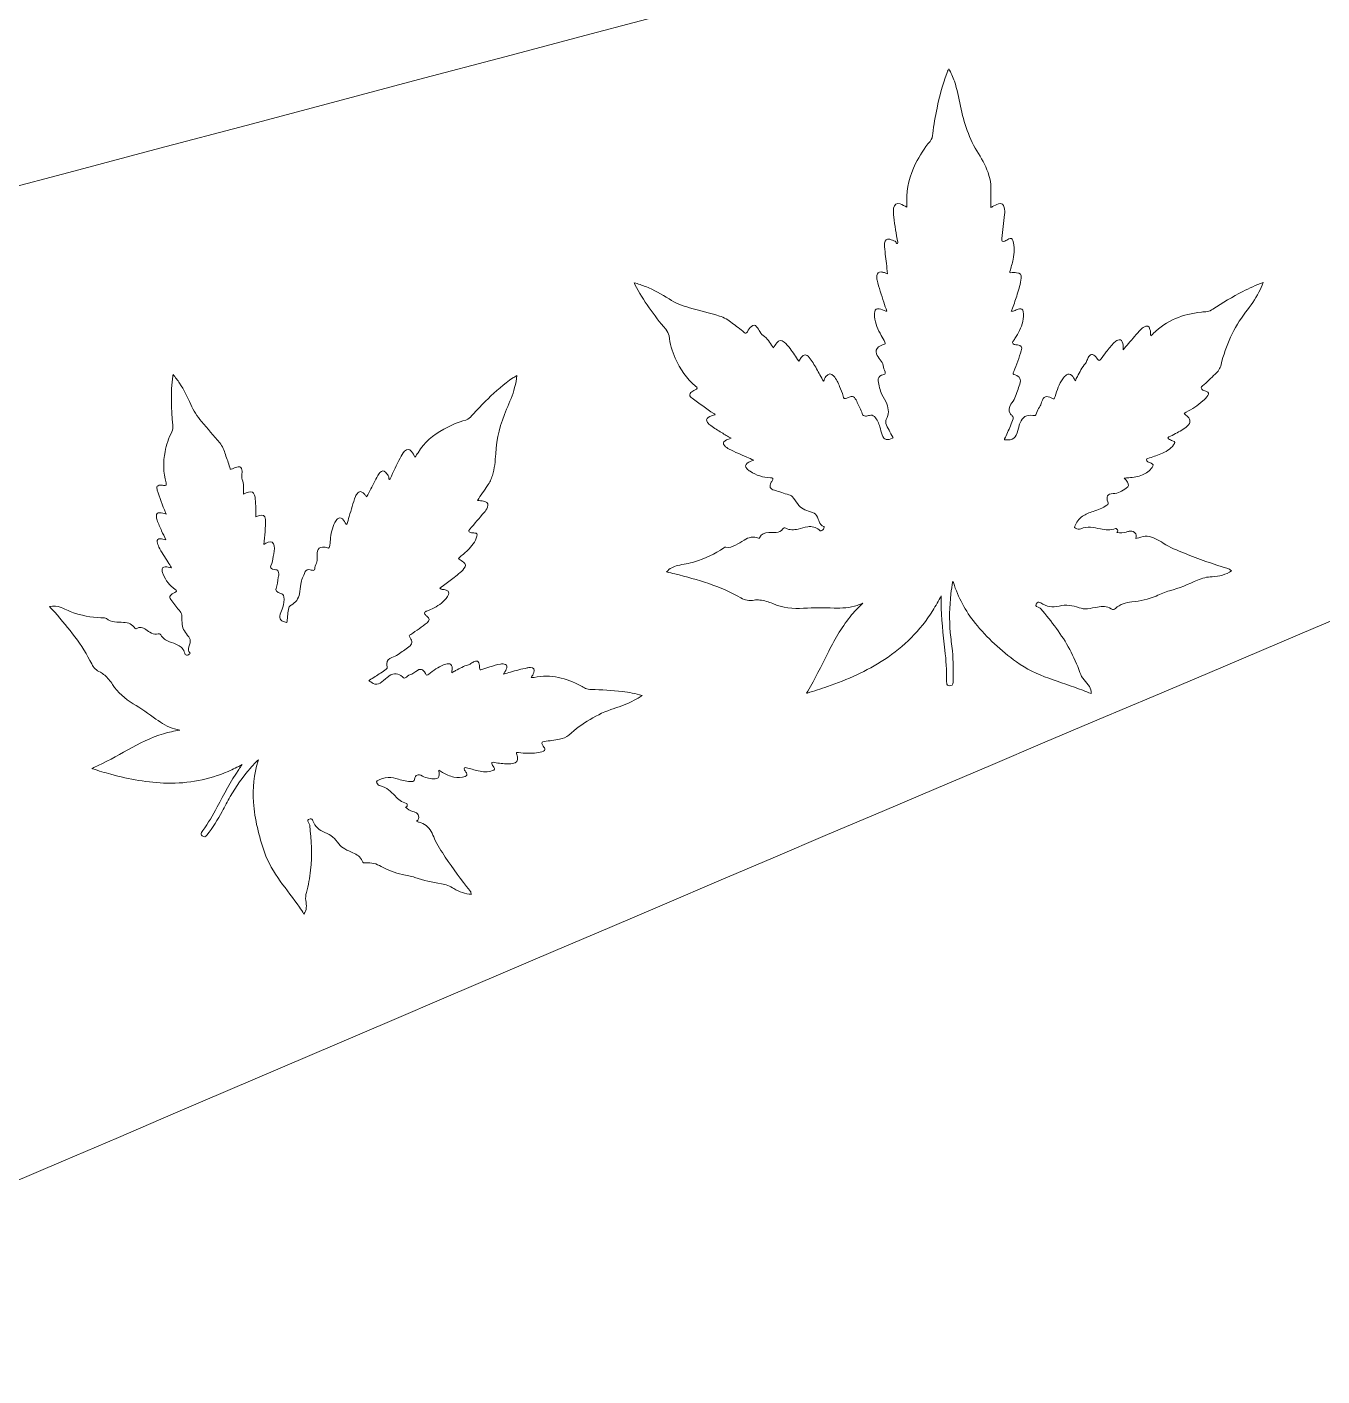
# Model space of a CAD drawing. Extents: x 435 to 1530, y -1168 to -753.
# Drawn here: x 1379.51 to 1411.69, y -823.24 to -789.72 of the extents above; entities that cross this region are included whole.
import ezdxf

# ---------------------------------------------------------------- set-up
doc = ezdxf.new("R2010")
doc.units = 0
doc.header["$MEASUREMENT"] = 0
doc.layers.add('katman 1', color=7, linetype='Continuous')

# ---------------------------------------------------------------- blocks, each defined once
blk = doc.blocks.new('block 2')
at = {"layer": 'katman 1', "lineweight": 0}
for points, knots in [([(1521.388, -755.33), (1431.564, -780.586), (1338.109, -803.653), (1249.27, -829.242), (1249.27, -829.242), (1108.792, -867.432), (1108.792, -867.432), (1108.792, -867.432), (828.002, -943.638), (828.002, -943.638), (767.648, -959.941), (664.507, -997.103), (609.731, -954.091), (568.265, -921.435), (567.624, -868.624), (583.802, -820.334), (587.509, -809.206), (591.359, -798.361), (596.462, -787.973), (596.462, -787.973), (611.609, -758.022), (611.609, -758.022), (606.84, -761.249), (568.366, -806.501), (561.392, -814.627), (548.887, -829.242), (538.776, -843.348), (527.478, -858.154), (486.342, -912.093), (435.301, -1017.025), (480.934, -1082.877), (539.989, -1168.102), (671.319, -1122.98), (755.776, -1087.256), (755.776, -1087.256), (1013.682, -976.161), (1013.682, -976.161), (1071.206, -951.778), (1127.853, -927.664), (1185.462, -902.274), (1214.286, -889.598), (1242.196, -878.038), (1271.06, -865.408), (1327.008, -840.889), (1387.531, -814.518), (1443.373, -791.269), (1450.985, -788.124), (1525.209, -755.426), (1530.031, -754.329), (1527.61, -752.993), (1524.6, -754.419), (1521.388, -755.33)], [0, 0, 0, 0, 1, 1, 1, 2, 2, 2, 3, 3, 3, 4, 4, 4, 5, 5, 5, 6, 6, 6, 7, 7, 7, 8, 8, 8, 9, 9, 9, 10, 10, 10, 11, 11, 11, 12, 12, 12, 13, 13, 13, 14, 14, 14, 15, 15, 15, 16, 16, 16, 17, 17, 17, 17]), ([(1410.124, -796.305), (1410.031, -796.482), (1409.916, -796.645), (1409.794, -796.803), (1409.495, -797.194), (1409.299, -797.632), (1409.183, -798.107), (1409.16, -798.203), (1409.108, -798.281), (1409.036, -798.344), (1408.93, -798.438), (1408.836, -798.546), (1408.723, -798.633), (1408.674, -798.672), (1408.679, -798.706), (1408.733, -798.738), (1408.762, -798.756), (1408.794, -798.766), (1408.825, -798.778), (1408.874, -798.797), (1408.885, -798.825), (1408.857, -798.871), (1408.824, -798.926), (1408.775, -798.968), (1408.728, -799.011), (1408.604, -799.124), (1408.463, -799.211), (1408.315, -799.288), (1408.298, -799.297), (1408.281, -799.306), (1408.262, -799.317), (1408.294, -799.346), (1408.325, -799.373), (1408.354, -799.402), (1408.431, -799.482), (1408.43, -799.554), (1408.35, -799.631), (1408.263, -799.714), (1408.155, -799.767), (1408.049, -799.823), (1407.995, -799.852), (1407.94, -799.88), (1407.885, -799.904), (1407.853, -799.918), (1407.859, -799.931), (1407.878, -799.949), (1407.906, -799.976), (1407.943, -799.986), (1407.977, -800), (1408.041, -800.027), (1408.046, -800.044), (1408.005, -800.099), (1407.924, -800.211), (1407.81, -800.278), (1407.684, -800.326), (1407.579, -800.367), (1407.472, -800.403), (1407.366, -800.442), (1407.352, -800.448), (1407.33, -800.447), (1407.328, -800.471), (1407.326, -800.496), (1407.34, -800.512), (1407.36, -800.522), (1407.389, -800.536), (1407.419, -800.546), (1407.448, -800.56), (1407.5, -800.584), (1407.508, -800.612), (1407.474, -800.66), (1407.411, -800.747), (1407.328, -800.807), (1407.23, -800.847), (1407.122, -800.892), (1407.007, -800.908), (1406.892, -800.918), (1406.855, -800.921), (1406.819, -800.924), (1406.778, -800.928), (1406.808, -800.962), (1406.838, -800.99), (1406.858, -801.026), (1406.896, -801.092), (1406.889, -801.14), (1406.826, -801.18), (1406.726, -801.244), (1406.626, -801.306), (1406.499, -801.312), (1406.358, -801.32), (1406.319, -801.388), (1406.372, -801.519), (1406.388, -801.56), (1406.377, -801.579), (1406.347, -801.601), (1406.243, -801.678), (1406.122, -801.715), (1406.003, -801.756), (1405.911, -801.788), (1405.821, -801.822), (1405.74, -801.877), (1405.649, -801.939), (1405.587, -802.024), (1405.546, -802.125), (1405.535, -802.151), (1405.544, -802.164), (1405.566, -802.175), (1405.608, -802.195), (1405.654, -802.202), (1405.695, -802.186), (1405.86, -802.122), (1406.022, -802.154), (1406.185, -802.189), (1406.311, -802.217), (1406.437, -802.232), (1406.561, -802.18), (1406.572, -802.176), (1406.577, -802.177), (1406.585, -802.185), (1406.623, -802.224), (1406.627, -802.249), (1406.597, -802.283), (1406.676, -802.289), (1406.753, -802.296), (1406.828, -802.267), (1406.851, -802.258), (1406.876, -802.251), (1406.901, -802.247), (1406.948, -802.239), (1406.994, -802.241), (1407.032, -802.277), (1407.083, -802.326), (1407.092, -802.363), (1407.062, -802.427), (1407.089, -802.424), (1407.115, -802.424), (1407.14, -802.413), (1407.281, -802.35), (1407.419, -802.367), (1407.555, -802.433), (1407.622, -802.465), (1407.685, -802.504), (1407.747, -802.546), (1407.91, -802.657), (1408.095, -802.721), (1408.275, -802.795), (1408.626, -802.94), (1408.984, -803.067), (1409.349, -803.172), (1409.384, -803.182), (1409.393, -803.189), (1409.442, -803.232), (1409.373, -803.282), (1409.297, -803.314), (1409.217, -803.337), (1409.134, -803.361), (1409.048, -803.376), (1408.962, -803.379), (1408.835, -803.384), (1408.713, -803.409), (1408.599, -803.462), (1408.372, -803.567), (1408.143, -803.665), (1407.9, -803.729), (1407.786, -803.759), (1407.679, -803.812), (1407.571, -803.858), (1407.378, -803.941), (1407.176, -803.981), (1406.968, -804.003), (1406.817, -804.018), (1406.674, -804.06), (1406.557, -804.167), (1406.526, -804.195), (1406.494, -804.203), (1406.451, -804.174), (1406.347, -804.103), (1406.229, -804.113), (1406.112, -804.133), (1406.031, -804.147), (1405.95, -804.166), (1405.868, -804.174), (1405.795, -804.18), (1405.725, -804.172), (1405.656, -804.149), (1405.494, -804.096), (1405.327, -804.06), (1405.162, -804.108), (1404.991, -804.156), (1404.846, -804.12), (1404.704, -804.029), (1404.674, -804.009), (1404.643, -803.996), (1404.611, -804.029), (1404.563, -804.079), (1404.57, -804.113), (1404.635, -804.138), (1404.66, -804.147), (1404.684, -804.155), (1404.703, -804.177), (1404.974, -804.49), (1405.224, -804.819), (1405.422, -805.185), (1405.522, -805.37), (1405.608, -805.561), (1405.675, -805.76), (1405.698, -805.83), (1405.734, -805.89), (1405.782, -805.945), (1405.827, -805.997), (1405.876, -806.047), (1405.911, -806.107), (1405.942, -806.16), (1405.958, -806.217), (1405.953, -806.283), (1405.884, -806.255), (1405.816, -806.226), (1405.748, -806.2), (1405.469, -806.093), (1405.182, -806.007), (1404.902, -805.903), (1404.618, -805.798), (1404.342, -805.678), (1404.098, -805.495), (1403.72, -805.212), (1403.365, -804.903), (1403.072, -804.53), (1402.833, -804.227), (1402.648, -803.894), (1402.534, -803.524), (1402.531, -803.515), (1402.527, -803.506), (1402.521, -803.491), (1402.498, -803.6), (1402.483, -803.703), (1402.471, -803.806), (1402.433, -804.124), (1402.428, -804.443), (1402.456, -804.762), (1402.469, -804.916), (1402.49, -805.069), (1402.506, -805.222), (1402.532, -805.481), (1402.535, -805.74), (1402.526, -805.999), (1402.524, -806.066), (1402.493, -806.093), (1402.43, -806.087), (1402.392, -806.084), (1402.369, -806.064), (1402.365, -806.025), (1402.363, -806.004), (1402.363, -805.982), (1402.363, -805.961), (1402.367, -805.707), (1402.349, -805.453), (1402.322, -805.201), (1402.281, -804.806), (1402.226, -804.413), (1402.23, -804.016), (1402.23, -803.962), (1402.23, -803.908), (1402.23, -803.853), (1402.162, -803.978), (1402.095, -804.101), (1402.02, -804.22), (1401.711, -804.716), (1401.305, -805.116), (1400.817, -805.436), (1400.376, -805.726), (1399.896, -805.936), (1399.4, -806.11), (1399.237, -806.167), (1399.072, -806.22), (1398.907, -806.27), (1398.901, -806.272), (1398.895, -806.273), (1398.881, -806.276), (1398.894, -806.254), (1398.904, -806.238), (1398.914, -806.221), (1399.097, -805.922), (1399.245, -805.604), (1399.403, -805.291), (1399.567, -804.969), (1399.74, -804.654), (1399.967, -804.372), (1400.061, -804.256), (1400.164, -804.148), (1400.282, -804.039), (1400.228, -804.059), (1400.186, -804.076), (1400.143, -804.09), (1399.956, -804.153), (1399.762, -804.164), (1399.567, -804.157), (1399.315, -804.147), (1399.062, -804.148), (1398.81, -804.163), (1398.546, -804.179), (1398.29, -804.149), (1398.044, -804.047), (1397.941, -804.004), (1397.835, -803.971), (1397.723, -803.959), (1397.675, -803.953), (1397.626, -803.949), (1397.58, -803.96), (1397.463, -803.986), (1397.354, -803.963), (1397.253, -803.905), (1396.741, -803.61), (1396.179, -803.45), (1395.612, -803.307), (1395.544, -803.29), (1395.476, -803.276), (1395.403, -803.259), (1395.482, -803.172), (1395.576, -803.124), (1395.683, -803.1), (1395.822, -803.069), (1395.963, -803.05), (1396.1, -803.009), (1396.361, -802.929), (1396.603, -802.809), (1396.831, -802.66), (1396.847, -802.649), (1396.861, -802.641), (1396.882, -802.645), (1396.968, -802.66), (1397.046, -802.636), (1397.119, -802.595), (1397.191, -802.555), (1397.26, -802.51), (1397.33, -802.467), (1397.444, -802.398), (1397.562, -802.367), (1397.691, -802.423), (1397.705, -802.429), (1397.71, -802.425), (1397.714, -802.413), (1397.758, -802.31), (1397.845, -802.282), (1397.948, -802.281), (1398.007, -802.28), (1398.067, -802.284), (1398.127, -802.278), (1398.195, -802.271), (1398.253, -802.247), (1398.293, -802.189), (1398.312, -802.163), (1398.338, -802.154), (1398.367, -802.17), (1398.465, -802.226), (1398.568, -802.218), (1398.673, -802.193), (1398.753, -802.174), (1398.831, -802.148), (1398.913, -802.137), (1399.017, -802.122), (1399.111, -802.143), (1399.193, -802.212), (1399.213, -802.23), (1399.236, -802.248), (1399.264, -802.232), (1399.297, -802.213), (1399.311, -802.179), (1399.324, -802.145), (1399.328, -802.134), (1399.316, -802.134), (1399.309, -802.132), (1399.246, -802.113), (1399.215, -802.065), (1399.195, -802.007), (1399.181, -801.97), (1399.169, -801.932), (1399.155, -801.895), (1399.133, -801.836), (1399.091, -801.799), (1399.03, -801.782), (1398.966, -801.764), (1398.903, -801.743), (1398.842, -801.716), (1398.784, -801.691), (1398.732, -801.656), (1398.694, -801.605), (1398.648, -801.546), (1398.603, -801.487), (1398.561, -801.425), (1398.532, -801.382), (1398.494, -801.352), (1398.445, -801.341), (1398.323, -801.312), (1398.208, -801.263), (1398.088, -801.229), (1397.97, -801.196), (1397.947, -801.138), (1398.008, -801.031), (1398.015, -801.019), (1398.022, -801.008), (1398.029, -800.997), (1398.061, -800.943), (1398.049, -800.917), (1397.985, -800.917), (1397.801, -800.917), (1397.636, -800.857), (1397.483, -800.759), (1397.452, -800.74), (1397.424, -800.718), (1397.399, -800.691), (1397.356, -800.643), (1397.36, -800.599), (1397.411, -800.558), (1397.456, -800.522), (1397.511, -800.506), (1397.571, -800.482), (1397.509, -800.455), (1397.453, -800.431), (1397.396, -800.407), (1397.249, -800.344), (1397.103, -800.283), (1396.962, -800.207), (1396.919, -800.184), (1396.876, -800.158), (1396.844, -800.12), (1396.805, -800.074), (1396.811, -800.033), (1396.86, -799.999), (1396.903, -799.969), (1396.953, -799.957), (1397.008, -799.938), (1396.925, -799.889), (1396.848, -799.844), (1396.771, -799.797), (1396.68, -799.743), (1396.589, -799.687), (1396.504, -799.623), (1396.473, -799.599), (1396.444, -799.574), (1396.421, -799.542), (1396.387, -799.494), (1396.394, -799.453), (1396.442, -799.419), (1396.493, -799.383), (1396.554, -799.369), (1396.613, -799.351), (1396.606, -799.334), (1396.59, -799.329), (1396.577, -799.321), (1396.39, -799.206), (1396.219, -799.068), (1396.04, -798.941), (1396.026, -798.931), (1396.014, -798.919), (1396.002, -798.906), (1395.973, -798.872), (1395.975, -798.837), (1396.009, -798.803), (1396.038, -798.774), (1396.075, -798.755), (1396.113, -798.737), (1396.174, -798.709), (1396.179, -798.683), (1396.127, -798.64), (1395.902, -798.451), (1395.737, -798.217), (1395.619, -797.949), (1395.541, -797.771), (1395.492, -797.585), (1395.466, -797.394), (1395.457, -797.328), (1395.426, -797.278), (1395.385, -797.229), (1395.093, -796.882), (1394.828, -796.517), (1394.62, -796.113), (1394.614, -796.101), (1394.609, -796.089), (1394.601, -796.072), (1394.702, -796.098), (1394.795, -796.132), (1394.887, -796.169), (1395.09, -796.252), (1395.283, -796.357), (1395.467, -796.476), (1395.626, -796.578), (1395.796, -796.646), (1395.977, -796.693), (1396.226, -796.759), (1396.474, -796.83), (1396.722, -796.9), (1396.84, -796.932), (1396.939, -796.999), (1397.033, -797.073), (1397.132, -797.152), (1397.24, -797.218), (1397.332, -797.306), (1397.371, -797.342), (1397.387, -797.336), (1397.414, -797.289), (1397.442, -797.241), (1397.47, -797.192), (1397.514, -797.156), (1397.562, -797.117), (1397.602, -797.12), (1397.644, -797.164), (1397.678, -797.201), (1397.701, -797.245), (1397.725, -797.288), (1397.753, -797.338), (1397.786, -797.382), (1397.839, -797.411), (1397.894, -797.442), (1397.928, -797.498), (1397.964, -797.549), (1397.996, -797.596), (1398.027, -797.643), (1398.062, -797.693), (1398.089, -797.647), (1398.11, -797.605), (1398.141, -797.568), (1398.198, -797.498), (1398.256, -797.491), (1398.327, -797.548), (1398.384, -797.594), (1398.43, -797.652), (1398.474, -797.71), (1398.549, -797.809), (1398.617, -797.912), (1398.689, -798.019), (1398.711, -797.989), (1398.731, -797.96), (1398.753, -797.933), (1398.824, -797.846), (1398.872, -797.843), (1398.947, -797.928), (1399.022, -798.013), (1399.075, -798.113), (1399.131, -798.211), (1399.189, -798.313), (1399.244, -798.416), (1399.303, -798.521), (1399.323, -798.48), (1399.339, -798.439), (1399.365, -798.404), (1399.424, -798.323), (1399.492, -798.318), (1399.56, -798.393), (1399.627, -798.467), (1399.665, -798.558), (1399.705, -798.648), (1399.74, -798.727), (1399.776, -798.805), (1399.792, -798.891), (1399.802, -798.948), (1399.83, -798.962), (1399.885, -798.944), (1399.912, -798.935), (1399.938, -798.92), (1399.964, -798.908), (1400.008, -798.886), (1400.039, -798.891), (1400.072, -798.926), (1400.105, -798.961), (1400.126, -799.003), (1400.143, -799.045), (1400.182, -799.14), (1400.242, -799.224), (1400.265, -799.326), (1400.274, -799.367), (1400.307, -799.385), (1400.349, -799.386), (1400.383, -799.386), (1400.415, -799.378), (1400.447, -799.368), (1400.495, -799.351), (1400.535, -799.363), (1400.57, -799.399), (1400.641, -799.47), (1400.675, -799.561), (1400.705, -799.653), (1400.726, -799.717), (1400.741, -799.784), (1400.76, -799.849), (1400.804, -799.994), (1400.897, -799.991), (1401.023, -799.938), (1401.042, -799.931), (1401.032, -799.919), (1401.026, -799.909), (1400.995, -799.852), (1400.964, -799.795), (1400.933, -799.738), (1400.903, -799.684), (1400.871, -799.629), (1400.855, -799.568), (1400.846, -799.534), (1400.847, -799.502), (1400.864, -799.469), (1400.931, -799.343), (1400.931, -799.215), (1400.877, -799.084), (1400.843, -799.002), (1400.799, -798.924), (1400.757, -798.846), (1400.701, -798.74), (1400.687, -798.623), (1400.666, -798.509), (1400.653, -798.439), (1400.682, -798.4), (1400.748, -798.372), (1400.766, -798.364), (1400.786, -798.36), (1400.804, -798.353), (1400.839, -798.34), (1400.85, -798.319), (1400.834, -798.284), (1400.811, -798.235), (1400.794, -798.185), (1400.788, -798.13), (1400.783, -798.075), (1400.744, -798.031), (1400.713, -797.986), (1400.681, -797.939), (1400.645, -797.895), (1400.623, -797.841), (1400.594, -797.767), (1400.609, -797.714), (1400.674, -797.667), (1400.713, -797.638), (1400.756, -797.618), (1400.803, -797.606), (1400.839, -797.597), (1400.838, -797.582), (1400.828, -797.552), (1400.807, -797.49), (1400.773, -797.437), (1400.741, -797.382), (1400.655, -797.238), (1400.594, -797.084), (1400.573, -796.917), (1400.568, -796.876), (1400.565, -796.835), (1400.576, -796.794), (1400.591, -796.735), (1400.627, -796.711), (1400.687, -796.72), (1400.748, -796.728), (1400.797, -796.767), (1400.857, -796.777), (1400.862, -796.777), (1400.867, -796.779), (1400.877, -796.78), (1400.852, -796.704), (1400.827, -796.631), (1400.804, -796.557), (1400.747, -796.375), (1400.682, -796.195), (1400.638, -796.009), (1400.629, -795.971), (1400.626, -795.932), (1400.632, -795.894), (1400.64, -795.834), (1400.674, -795.805), (1400.735, -795.805), (1400.763, -795.805), (1400.79, -795.811), (1400.817, -795.82), (1400.842, -795.828), (1400.867, -795.837), (1400.896, -795.847), (1400.887, -795.762), (1400.877, -795.679), (1400.869, -795.597), (1400.855, -795.438), (1400.824, -795.281), (1400.817, -795.121), (1400.817, -795.109), (1400.817, -795.097), (1400.818, -795.085), (1400.83, -795.007), (1400.873, -794.977), (1400.95, -794.993), (1400.998, -795.003), (1401.041, -795.024), (1401.084, -795.043), (1401.102, -795.051), (1401.104, -795.067), (1401.111, -795.08), (1401.118, -795.092), (1401.127, -795.098), (1401.141, -795.093), (1401.153, -795.088), (1401.153, -795.078), (1401.151, -795.066), (1401.107, -794.859), (1401.078, -794.65), (1401.053, -794.44), (1401.044, -794.366), (1401.036, -794.292), (1401.048, -794.217), (1401.062, -794.125), (1401.117, -794.089), (1401.207, -794.114), (1401.266, -794.131), (1401.318, -794.163), (1401.376, -794.195), (1401.376, -794.141), (1401.379, -794.092), (1401.376, -794.044), (1401.352, -793.71), (1401.45, -793.405), (1401.594, -793.112), (1401.692, -792.913), (1401.808, -792.726), (1401.954, -792.558), (1402.002, -792.503), (1402.013, -792.434), (1402.02, -792.365), (1402.041, -792.152), (1402.087, -791.942), (1402.127, -791.733), (1402.184, -791.44), (1402.259, -791.152), (1402.366, -790.874), (1402.381, -790.836), (1402.397, -790.798), (1402.415, -790.754), (1402.476, -790.857), (1402.519, -790.96), (1402.557, -791.066), (1402.628, -791.265), (1402.669, -791.473), (1402.71, -791.68), (1402.792, -792.099), (1402.925, -792.498), (1403.154, -792.863), (1403.261, -793.034), (1403.358, -793.212), (1403.416, -793.407), (1403.446, -793.506), (1403.463, -793.606), (1403.463, -793.709), (1403.462, -793.873), (1403.463, -794.037), (1403.463, -794.201), (1403.482, -794.203), (1403.492, -794.189), (1403.505, -794.181), (1403.551, -794.153), (1403.598, -794.125), (1403.652, -794.111), (1403.733, -794.091), (1403.78, -794.121), (1403.797, -794.202), (1403.81, -794.26), (1403.809, -794.319), (1403.803, -794.377), (1403.782, -794.577), (1403.759, -794.776), (1403.736, -794.976), (1403.729, -795.039), (1403.745, -795.055), (1403.807, -795.036), (1403.845, -795.025), (1403.876, -795.002), (1403.91, -794.984), (1403.965, -794.954), (1403.988, -794.963), (1404.008, -795.022), (1404.062, -795.177), (1404.05, -795.334), (1404.016, -795.491), (1403.995, -795.592), (1403.965, -795.691), (1403.936, -795.791), (1403.929, -795.816), (1403.934, -795.823), (1403.96, -795.822), (1404.008, -795.82), (1404.056, -795.818), (1404.104, -795.822), (1404.191, -795.828), (1404.226, -795.873), (1404.217, -795.96), (1404.202, -796.097), (1404.162, -796.228), (1404.119, -796.358), (1404.082, -796.475), (1404.043, -796.59), (1404.003, -796.706), (1403.994, -796.732), (1403.979, -796.755), (1403.967, -796.782), (1404.004, -796.782), (1404.037, -796.777), (1404.068, -796.76), (1404.101, -796.742), (1404.135, -796.727), (1404.173, -796.722), (1404.227, -796.716), (1404.257, -796.735), (1404.269, -796.788), (1404.287, -796.871), (1404.273, -796.953), (1404.256, -797.033), (1404.223, -797.191), (1404.148, -797.33), (1404.059, -797.462), (1404.043, -797.486), (1404.025, -797.51), (1404.012, -797.536), (1403.994, -797.57), (1404.004, -797.59), (1404.04, -797.603), (1404.067, -797.613), (1404.095, -797.616), (1404.123, -797.618), (1404.216, -797.625), (1404.247, -797.669), (1404.219, -797.761), (1404.166, -797.936), (1404.105, -798.109), (1404.032, -798.277), (1404.005, -798.341), (1404.006, -798.341), (1404.07, -798.363), (1404.184, -798.403), (1404.222, -798.476), (1404.183, -798.59), (1404.144, -798.705), (1404.102, -798.818), (1404.059, -798.931), (1404.036, -798.991), (1403.993, -799.04), (1403.96, -799.094), (1403.915, -799.166), (1403.892, -799.239), (1403.941, -799.318), (1403.956, -799.342), (1403.974, -799.364), (1403.996, -799.381), (1404.023, -799.402), (1404.024, -799.426), (1404.014, -799.455), (1403.976, -799.57), (1403.926, -799.68), (1403.879, -799.791), (1403.856, -799.846), (1403.831, -799.9), (1403.806, -799.955), (1403.798, -799.972), (1403.797, -799.981), (1403.821, -799.98), (1403.862, -799.978), (1403.903, -799.979), (1403.944, -799.974), (1404.014, -799.966), (1404.063, -799.926), (1404.093, -799.862), (1404.129, -799.787), (1404.14, -799.705), (1404.164, -799.626), (1404.172, -799.602), (1404.179, -799.578), (1404.188, -799.555), (1404.246, -799.409), (1404.351, -799.349), (1404.507, -799.372), (1404.567, -799.381), (1404.579, -799.375), (1404.597, -799.317), (1404.614, -799.26), (1404.634, -799.207), (1404.673, -799.161), (1404.702, -799.128), (1404.709, -799.082), (1404.724, -799.04), (1404.773, -798.894), (1404.839, -798.868), (1404.977, -798.939), (1405.036, -798.969), (1405.042, -798.964), (1405.061, -798.897), (1405.104, -798.743), (1405.16, -798.594), (1405.25, -798.46), (1405.276, -798.423), (1405.304, -798.387), (1405.342, -798.362), (1405.388, -798.331), (1405.432, -798.336), (1405.472, -798.374), (1405.51, -798.41), (1405.529, -798.459), (1405.557, -798.511), (1405.577, -798.472), (1405.596, -798.438), (1405.613, -798.404), (1405.672, -798.29), (1405.726, -798.175), (1405.813, -798.078), (1405.838, -798.05), (1405.846, -798.012), (1405.862, -797.978), (1405.876, -797.946), (1405.89, -797.912), (1405.914, -797.885), (1405.944, -797.85), (1405.981, -797.845), (1406.02, -797.87), (1406.06, -797.896), (1406.088, -797.934), (1406.115, -797.971), (1406.145, -798.013), (1406.162, -798.015), (1406.194, -797.974), (1406.24, -797.914), (1406.283, -797.852), (1406.328, -797.791), (1406.39, -797.709), (1406.454, -797.629), (1406.53, -797.559), (1406.555, -797.536), (1406.582, -797.514), (1406.614, -797.499), (1406.668, -797.473), (1406.707, -797.488), (1406.728, -797.544), (1406.749, -797.597), (1406.752, -797.653), (1406.753, -797.709), (1406.753, -797.715), (1406.753, -797.721), (1406.753, -797.738), (1406.8, -797.682), (1406.841, -797.634), (1406.882, -797.586), (1406.983, -797.467), (1407.082, -797.344), (1407.193, -797.233), (1407.214, -797.211), (1407.238, -797.191), (1407.263, -797.174), (1407.341, -797.122), (1407.392, -797.142), (1407.417, -797.232), (1407.432, -797.282), (1407.432, -797.334), (1407.434, -797.39), (1407.462, -797.376), (1407.48, -797.355), (1407.499, -797.336), (1407.829, -797.006), (1408.238, -796.85), (1408.694, -796.803), (1408.742, -796.798), (1408.789, -796.793), (1408.837, -796.788), (1408.89, -796.783), (1408.934, -796.755), (1408.978, -796.728), (1409.222, -796.574), (1409.467, -796.422), (1409.723, -796.289), (1409.885, -796.205), (1410.051, -796.132), (1410.229, -796.07), (1410.201, -796.155), (1410.163, -796.231), (1410.124, -796.305)], [0, 0, 0, 0, 1, 1, 1, 2, 2, 2, 3, 3, 3, 4, 4, 4, 5, 5, 5, 6, 6, 6, 7, 7, 7, 8, 8, 8, 9, 9, 9, 10, 10, 10, 11, 11, 11, 12, 12, 12, 13, 13, 13, 14, 14, 14, 15, 15, 15, 16, 16, 16, 17, 17, 17, 18, 18, 18, 19, 19, 19, 20, 20, 20, 21, 21, 21, 22, 22, 22, 23, 23, 23, 24, 24, 24, 25, 25, 25, 26, 26, 26, 27, 27, 27, 28, 28, 28, 29, 29, 29, 30, 30, 30, 31, 31, 31, 32, 32, 32, 33, 33, 33, 34, 34, 34, 35, 35, 35, 36, 36, 36, 37, 37, 37, 38, 38, 38, 39, 39, 39, 40, 40, 40, 41, 41, 41, 42, 42, 42, 43, 43, 43, 44, 44, 44, 45, 45, 45, 46, 46, 46, 47, 47, 47, 48, 48, 48, 49, 49, 49, 50, 50, 50, 51, 51, 51, 52, 52, 52, 53, 53, 53, 54, 54, 54, 55, 55, 55, 56, 56, 56, 57, 57, 57, 58, 58, 58, 59, 59, 59, 60, 60, 60, 61, 61, 61, 62, 62, 62, 63, 63, 63, 64, 64, 64, 65, 65, 65, 66, 66, 66, 67, 67, 67, 68, 68, 68, 69, 69, 69, 70, 70, 70, 71, 71, 71, 72, 72, 72, 73, 73, 73, 74, 74, 74, 75, 75, 75, 76, 76, 76, 77, 77, 77, 78, 78, 78, 79, 79, 79, 80, 80, 80, 81, 81, 81, 82, 82, 82, 83, 83, 83, 84, 84, 84, 85, 85, 85, 86, 86, 86, 87, 87, 87, 88, 88, 88, 89, 89, 89, 90, 90, 90, 91, 91, 91, 92, 92, 92, 93, 93, 93, 94, 94, 94, 95, 95, 95, 96, 96, 96, 97, 97, 97, 98, 98, 98, 99, 99, 99, 100, 100, 100, 101, 101, 101, 102, 102, 102, 103, 103, 103, 104, 104, 104, 105, 105, 105, 106, 106, 106, 107, 107, 107, 108, 108, 108, 109, 109, 109, 110, 110, 110, 111, 111, 111, 112, 112, 112, 113, 113, 113, 114, 114, 114, 115, 115, 115, 116, 116, 116, 117, 117, 117, 118, 118, 118, 119, 119, 119, 120, 120, 120, 121, 121, 121, 122, 122, 122, 123, 123, 123, 124, 124, 124, 125, 125, 125, 126, 126, 126, 127, 127, 127, 128, 128, 128, 129, 129, 129, 130, 130, 130, 131, 131, 131, 132, 132, 132, 133, 133, 133, 134, 134, 134, 135, 135, 135, 136, 136, 136, 137, 137, 137, 138, 138, 138, 139, 139, 139, 140, 140, 140, 141, 141, 141, 142, 142, 142, 143, 143, 143, 144, 144, 144, 145, 145, 145, 146, 146, 146, 147, 147, 147, 148, 148, 148, 149, 149, 149, 150, 150, 150, 151, 151, 151, 152, 152, 152, 153, 153, 153, 154, 154, 154, 155, 155, 155, 156, 156, 156, 157, 157, 157, 158, 158, 158, 159, 159, 159, 160, 160, 160, 161, 161, 161, 162, 162, 162, 163, 163, 163, 164, 164, 164, 165, 165, 165, 166, 166, 166, 167, 167, 167, 168, 168, 168, 169, 169, 169, 170, 170, 170, 171, 171, 171, 172, 172, 172, 173, 173, 173, 174, 174, 174, 175, 175, 175, 176, 176, 176, 177, 177, 177, 178, 178, 178, 179, 179, 179, 180, 180, 180, 181, 181, 181, 182, 182, 182, 183, 183, 183, 184, 184, 184, 185, 185, 185, 186, 186, 186, 187, 187, 187, 188, 188, 188, 189, 189, 189, 190, 190, 190, 191, 191, 191, 192, 192, 192, 193, 193, 193, 194, 194, 194, 195, 195, 195, 196, 196, 196, 197, 197, 197, 198, 198, 198, 199, 199, 199, 200, 200, 200, 201, 201, 201, 202, 202, 202, 203, 203, 203, 204, 204, 204, 205, 205, 205, 206, 206, 206, 207, 207, 207, 208, 208, 208, 209, 209, 209, 210, 210, 210, 211, 211, 211, 212, 212, 212, 213, 213, 213, 214, 214, 214, 215, 215, 215, 216, 216, 216, 217, 217, 217, 218, 218, 218, 219, 219, 219, 220, 220, 220, 221, 221, 221, 222, 222, 222, 223, 223, 223, 224, 224, 224, 225, 225, 225, 226, 226, 226, 227, 227, 227, 228, 228, 228, 229, 229, 229, 230, 230, 230, 231, 231, 231, 232, 232, 232, 233, 233, 233, 234, 234, 234, 235, 235, 235, 236, 236, 236, 237, 237, 237, 238, 238, 238, 239, 239, 239, 240, 240, 240, 241, 241, 241, 242, 242, 242, 243, 243, 243, 244, 244, 244, 245, 245, 245, 246, 246, 246, 247, 247, 247, 248, 248, 248, 249, 249, 249, 250, 250, 250, 251, 251, 251, 252, 252, 252, 253, 253, 253, 254, 254, 254, 255, 255, 255, 256, 256, 256, 257, 257, 257, 258, 258, 258, 259, 259, 259, 260, 260, 260, 261, 261, 261, 262, 262, 262, 263, 263, 263, 264, 264, 264, 265, 265, 265, 266, 266, 266, 267, 267, 267, 268, 268, 268, 269, 269, 269, 270, 270, 270, 271, 271, 271, 272, 272, 272, 273, 273, 273, 274, 274, 274, 275, 275, 275, 276, 276, 276, 277, 277, 277, 278, 278, 278, 279, 279, 279, 280, 280, 280, 281, 281, 281, 282, 282, 282, 283, 283, 283, 284, 284, 284, 285, 285, 285, 286, 286, 286, 287, 287, 287, 288, 288, 288, 289, 289, 289, 290, 290, 290, 291, 291, 291, 292, 292, 292, 293, 293, 293, 294, 294, 294, 295, 295, 295, 296, 296, 296, 297, 297, 297, 298, 298, 298, 299, 299, 299, 300, 300, 300, 301, 301, 301, 302, 302, 302, 303, 303, 303, 304, 304, 304, 305, 305, 305, 306, 306, 306, 307, 307, 307, 308, 308, 308, 309, 309, 309, 310, 310, 310, 311, 311, 311, 312, 312, 312, 313, 313, 313, 314, 314, 314, 315, 315, 315, 316, 316, 316, 317, 317, 317, 318, 318, 318, 319, 319, 319, 320, 320, 320, 321, 321, 321, 322, 322, 322, 323, 323, 323, 323]), ([(1394.6, -806.449), (1394.44, -806.534), (1394.271, -806.596), (1394.1, -806.653), (1393.677, -806.791), (1393.307, -807.017), (1392.978, -807.313), (1392.912, -807.373), (1392.834, -807.404), (1392.748, -807.415), (1392.62, -807.43), (1392.496, -807.463), (1392.367, -807.471), (1392.31, -807.474), (1392.297, -807.502), (1392.321, -807.554), (1392.333, -807.582), (1392.352, -807.605), (1392.369, -807.63), (1392.396, -807.67), (1392.389, -807.696), (1392.345, -807.716), (1392.292, -807.74), (1392.234, -807.747), (1392.177, -807.755), (1392.027, -807.776), (1391.878, -807.769), (1391.728, -807.751), (1391.711, -807.748), (1391.693, -807.747), (1391.674, -807.744), (1391.683, -807.783), (1391.692, -807.819), (1391.698, -807.855), (1391.715, -807.954), (1391.678, -808.008), (1391.579, -808.024), (1391.471, -808.042), (1391.364, -808.026), (1391.256, -808.014), (1391.202, -808.008), (1391.147, -808), (1391.093, -807.99), (1391.061, -807.984), (1391.06, -807.997), (1391.065, -808.021), (1391.072, -808.055), (1391.094, -808.081), (1391.112, -808.109), (1391.147, -808.161), (1391.141, -808.177), (1391.083, -808.197), (1390.965, -808.239), (1390.846, -808.231), (1390.727, -808.203), (1390.628, -808.179), (1390.53, -808.151), (1390.431, -808.127), (1390.418, -808.124), (1390.402, -808.112), (1390.388, -808.129), (1390.374, -808.147), (1390.376, -808.166), (1390.386, -808.183), (1390.4, -808.208), (1390.418, -808.231), (1390.432, -808.256), (1390.459, -808.301), (1390.45, -808.326), (1390.4, -808.344), (1390.31, -808.377), (1390.217, -808.38), (1390.123, -808.359), (1390.02, -808.337), (1389.926, -808.291), (1389.835, -808.24), (1389.806, -808.223), (1389.777, -808.207), (1389.745, -808.188), (1389.749, -808.229), (1389.758, -808.265), (1389.755, -808.303), (1389.749, -808.371), (1389.719, -808.404), (1389.652, -808.402), (1389.544, -808.398), (1389.438, -808.393), (1389.34, -808.333), (1389.232, -808.267), (1389.167, -808.298), (1389.14, -808.422), (1389.131, -808.461), (1389.114, -808.469), (1389.079, -808.471), (1388.963, -808.475), (1388.854, -808.441), (1388.744, -808.411), (1388.659, -808.388), (1388.575, -808.367), (1388.486, -808.367), (1388.386, -808.367), (1388.298, -808.398), (1388.215, -808.453), (1388.194, -808.467), (1388.194, -808.481), (1388.205, -808.5), (1388.225, -808.536), (1388.257, -808.565), (1388.295, -808.574), (1388.45, -808.61), (1388.555, -808.717), (1388.659, -808.827), (1388.739, -808.912), (1388.825, -808.988), (1388.944, -809.012), (1388.954, -809.014), (1388.957, -809.018), (1388.959, -809.028), (1388.968, -809.076), (1388.958, -809.097), (1388.918, -809.107), (1388.973, -809.152), (1389.028, -809.196), (1389.099, -809.213), (1389.121, -809.218), (1389.142, -809.226), (1389.163, -809.235), (1389.203, -809.253), (1389.236, -809.278), (1389.245, -809.324), (1389.259, -809.387), (1389.246, -809.419), (1389.191, -809.451), (1389.213, -809.464), (1389.233, -809.477), (1389.256, -809.481), (1389.394, -809.506), (1389.488, -809.589), (1389.556, -809.708), (1389.589, -809.766), (1389.617, -809.828), (1389.641, -809.89), (1389.707, -810.056), (1389.812, -810.198), (1389.908, -810.346), (1390.096, -810.633), (1390.298, -810.91), (1390.517, -811.175), (1390.537, -811.2), (1390.541, -811.21), (1390.555, -811.266), (1390.478, -811.269), (1390.405, -811.254), (1390.334, -811.23), (1390.259, -811.206), (1390.188, -811.173), (1390.122, -811.131), (1390.025, -811.07), (1389.921, -811.027), (1389.809, -811.008), (1389.586, -810.971), (1389.366, -810.927), (1389.152, -810.85), (1389.052, -810.814), (1388.945, -810.8), (1388.84, -810.779), (1388.654, -810.742), (1388.483, -810.669), (1388.317, -810.579), (1388.196, -810.513), (1388.068, -810.472), (1387.927, -810.492), (1387.889, -810.497), (1387.861, -810.486), (1387.844, -810.442), (1387.802, -810.337), (1387.709, -810.284), (1387.612, -810.239), (1387.544, -810.208), (1387.474, -810.181), (1387.409, -810.145), (1387.352, -810.112), (1387.304, -810.07), (1387.264, -810.018), (1387.17, -809.896), (1387.064, -809.784), (1386.916, -809.735), (1386.764, -809.685), (1386.674, -809.583), (1386.616, -809.443), (1386.603, -809.412), (1386.586, -809.387), (1386.546, -809.396), (1386.484, -809.408), (1386.472, -809.437), (1386.508, -809.489), (1386.522, -809.508), (1386.535, -809.527), (1386.538, -809.552), (1386.581, -809.925), (1386.6, -810.297), (1386.561, -810.671), (1386.541, -810.86), (1386.508, -811.047), (1386.455, -811.229), (1386.437, -811.293), (1386.433, -811.356), (1386.441, -811.422), (1386.448, -811.484), (1386.459, -811.545), (1386.454, -811.608), (1386.45, -811.664), (1386.433, -811.714), (1386.396, -811.761), (1386.359, -811.705), (1386.323, -811.649), (1386.285, -811.595), (1386.132, -811.372), (1385.962, -811.162), (1385.806, -810.942), (1385.648, -810.718), (1385.504, -810.488), (1385.415, -810.227), (1385.277, -809.823), (1385.17, -809.412), (1385.142, -808.983), (1385.119, -808.635), (1385.151, -808.292), (1385.255, -807.958), (1385.257, -807.95), (1385.258, -807.942), (1385.262, -807.927), (1385.189, -807.997), (1385.125, -808.066), (1385.064, -808.137), (1384.873, -808.355), (1384.707, -808.59), (1384.565, -808.842), (1384.496, -808.963), (1384.433, -809.088), (1384.367, -809.21), (1384.254, -809.416), (1384.124, -809.612), (1383.985, -809.801), (1383.95, -809.849), (1383.913, -809.853), (1383.869, -809.817), (1383.842, -809.795), (1383.835, -809.768), (1383.852, -809.737), (1383.862, -809.721), (1383.872, -809.705), (1383.883, -809.689), (1384.016, -809.501), (1384.132, -809.303), (1384.241, -809.101), (1384.411, -808.786), (1384.571, -808.465), (1384.777, -808.17), (1384.805, -808.13), (1384.832, -808.089), (1384.859, -808.049), (1384.746, -808.107), (1384.632, -808.165), (1384.516, -808.216), (1384.032, -808.428), (1383.525, -808.519), (1382.998, -808.508), (1382.521, -808.499), (1382.056, -808.411), (1381.597, -808.287), (1381.446, -808.247), (1381.297, -808.202), (1381.148, -808.155), (1381.143, -808.153), (1381.137, -808.151), (1381.126, -808.146), (1381.147, -808.137), (1381.162, -808.13), (1381.178, -808.123), (1381.467, -807.992), (1381.74, -807.831), (1382.018, -807.678), (1382.304, -807.522), (1382.594, -807.375), (1382.908, -807.281), (1383.037, -807.242), (1383.168, -807.215), (1383.313, -807.193), (1383.262, -807.18), (1383.222, -807.172), (1383.182, -807.16), (1383.011, -807.112), (1382.861, -807.021), (1382.719, -806.916), (1382.536, -806.78), (1382.347, -806.651), (1382.151, -806.534), (1381.946, -806.412), (1381.77, -806.258), (1381.639, -806.057), (1381.584, -805.972), (1381.522, -805.893), (1381.444, -805.827), (1381.411, -805.798), (1381.377, -805.77), (1381.337, -805.754), (1381.237, -805.714), (1381.167, -805.642), (1381.121, -805.547), (1380.89, -805.065), (1380.553, -804.66), (1380.203, -804.263), (1380.161, -804.216), (1380.117, -804.17), (1380.071, -804.121), (1380.175, -804.096), (1380.27, -804.108), (1380.362, -804.145), (1380.481, -804.193), (1380.596, -804.251), (1380.719, -804.289), (1380.955, -804.364), (1381.196, -804.398), (1381.442, -804.403), (1381.46, -804.403), (1381.475, -804.404), (1381.488, -804.418), (1381.544, -804.473), (1381.615, -804.495), (1381.69, -804.502), (1381.765, -804.508), (1381.839, -804.51), (1381.913, -804.514), (1382.033, -804.521), (1382.137, -804.558), (1382.205, -804.665), (1382.212, -804.677), (1382.218, -804.676), (1382.227, -804.67), (1382.313, -804.615), (1382.392, -804.639), (1382.469, -804.69), (1382.514, -804.72), (1382.556, -804.754), (1382.604, -804.78), (1382.658, -804.81), (1382.714, -804.821), (1382.773, -804.798), (1382.8, -804.788), (1382.824, -804.795), (1382.838, -804.822), (1382.883, -804.914), (1382.963, -804.96), (1383.054, -804.995), (1383.124, -805.021), (1383.195, -805.043), (1383.262, -805.076), (1383.347, -805.118), (1383.407, -805.181), (1383.432, -805.275), (1383.438, -805.298), (1383.446, -805.323), (1383.476, -805.326), (1383.51, -805.329), (1383.538, -805.31), (1383.564, -805.291), (1383.573, -805.285), (1383.564, -805.279), (1383.56, -805.274), (1383.523, -805.228), (1383.525, -805.176), (1383.538, -805.123), (1383.548, -805.088), (1383.558, -805.054), (1383.566, -805.019), (1383.579, -804.964), (1383.567, -804.914), (1383.531, -804.87), (1383.492, -804.824), (1383.456, -804.777), (1383.424, -804.726), (1383.393, -804.677), (1383.373, -804.625), (1383.37, -804.567), (1383.366, -804.5), (1383.363, -804.432), (1383.363, -804.365), (1383.363, -804.318), (1383.351, -804.277), (1383.32, -804.243), (1383.244, -804.159), (1383.183, -804.064), (1383.11, -803.977), (1383.039, -803.893), (1383.051, -803.838), (1383.152, -803.789), (1383.163, -803.784), (1383.174, -803.779), (1383.185, -803.774), (1383.237, -803.751), (1383.24, -803.725), (1383.193, -803.692), (1383.056, -803.598), (1382.963, -803.469), (1382.899, -803.318), (1382.886, -803.288), (1382.875, -803.257), (1382.871, -803.225), (1382.864, -803.167), (1382.889, -803.136), (1382.948, -803.131), (1383, -803.128), (1383.05, -803.144), (1383.106, -803.157), (1383.074, -803.105), (1383.044, -803.058), (1383.014, -803.011), (1382.936, -802.89), (1382.858, -802.769), (1382.792, -802.64), (1382.772, -802.601), (1382.753, -802.56), (1382.749, -802.515), (1382.743, -802.461), (1382.768, -802.434), (1382.823, -802.433), (1382.87, -802.433), (1382.913, -802.45), (1382.964, -802.464), (1382.927, -802.385), (1382.892, -802.311), (1382.859, -802.237), (1382.819, -802.15), (1382.779, -802.062), (1382.749, -801.971), (1382.738, -801.938), (1382.729, -801.904), (1382.728, -801.869), (1382.728, -801.815), (1382.753, -801.788), (1382.807, -801.787), (1382.864, -801.786), (1382.915, -801.807), (1382.969, -801.824), (1382.972, -801.808), (1382.963, -801.796), (1382.958, -801.783), (1382.877, -801.602), (1382.819, -801.412), (1382.751, -801.226), (1382.746, -801.211), (1382.742, -801.196), (1382.741, -801.18), (1382.736, -801.14), (1382.756, -801.115), (1382.798, -801.107), (1382.835, -801.1), (1382.872, -801.104), (1382.909, -801.111), (1382.97, -801.121), (1382.986, -801.104), (1382.97, -801.046), (1382.898, -800.789), (1382.895, -800.531), (1382.944, -800.271), (1382.976, -800.099), (1383.034, -799.935), (1383.113, -799.779), (1383.14, -799.725), (1383.142, -799.672), (1383.136, -799.615), (1383.096, -799.207), (1383.084, -798.799), (1383.136, -798.392), (1383.137, -798.38), (1383.14, -798.368), (1383.142, -798.352), (1383.204, -798.422), (1383.256, -798.495), (1383.306, -798.57), (1383.415, -798.736), (1383.505, -798.912), (1383.582, -799.095), (1383.648, -799.252), (1383.741, -799.389), (1383.851, -799.517), (1384.004, -799.694), (1384.152, -799.873), (1384.302, -800.051), (1384.373, -800.136), (1384.413, -800.236), (1384.445, -800.34), (1384.479, -800.449), (1384.526, -800.553), (1384.55, -800.666), (1384.56, -800.713), (1384.575, -800.716), (1384.619, -800.695), (1384.665, -800.673), (1384.71, -800.651), (1384.762, -800.647), (1384.817, -800.642), (1384.846, -800.665), (1384.854, -800.72), (1384.861, -800.764), (1384.855, -800.808), (1384.851, -800.853), (1384.847, -800.905), (1384.849, -800.954), (1384.873, -801.003), (1384.899, -801.055), (1384.896, -801.113), (1384.896, -801.17), (1384.896, -801.221), (1384.896, -801.272), (1384.895, -801.327), (1384.939, -801.306), (1384.977, -801.286), (1385.018, -801.274), (1385.096, -801.251), (1385.144, -801.276), (1385.167, -801.354), (1385.187, -801.418), (1385.191, -801.484), (1385.195, -801.55), (1385.2, -801.662), (1385.198, -801.774), (1385.197, -801.89), (1385.229, -801.879), (1385.258, -801.868), (1385.289, -801.859), (1385.386, -801.83), (1385.423, -801.853), (1385.436, -801.954), (1385.449, -802.056), (1385.437, -802.158), (1385.429, -802.259), (1385.42, -802.365), (1385.409, -802.47), (1385.399, -802.578), (1385.435, -802.558), (1385.467, -802.535), (1385.504, -802.522), (1385.59, -802.492), (1385.643, -802.524), (1385.656, -802.614), (1385.668, -802.703), (1385.65, -802.791), (1385.634, -802.878), (1385.62, -802.955), (1385.607, -803.032), (1385.574, -803.104), (1385.553, -803.151), (1385.567, -803.176), (1385.617, -803.19), (1385.642, -803.198), (1385.668, -803.2), (1385.695, -803.204), (1385.738, -803.21), (1385.759, -803.23), (1385.766, -803.273), (1385.772, -803.315), (1385.766, -803.357), (1385.758, -803.398), (1385.738, -803.488), (1385.74, -803.582), (1385.705, -803.669), (1385.691, -803.704), (1385.706, -803.735), (1385.738, -803.757), (1385.762, -803.774), (1385.791, -803.785), (1385.819, -803.793), (1385.864, -803.806), (1385.888, -803.835), (1385.896, -803.879), (1385.912, -803.969), (1385.891, -804.054), (1385.867, -804.138), (1385.849, -804.197), (1385.826, -804.254), (1385.808, -804.312), (1385.767, -804.442), (1385.837, -804.488), (1385.958, -804.513), (1385.976, -804.517), (1385.974, -804.503), (1385.975, -804.493), (1385.981, -804.435), (1385.987, -804.376), (1385.993, -804.318), (1385.998, -804.262), (1386.003, -804.205), (1386.021, -804.151), (1386.032, -804.121), (1386.049, -804.097), (1386.079, -804.082), (1386.193, -804.022), (1386.259, -803.927), (1386.285, -803.802), (1386.301, -803.723), (1386.308, -803.642), (1386.317, -803.563), (1386.329, -803.455), (1386.379, -803.361), (1386.421, -803.265), (1386.447, -803.206), (1386.489, -803.191), (1386.552, -803.204), (1386.57, -803.208), (1386.587, -803.215), (1386.604, -803.219), (1386.637, -803.227), (1386.656, -803.217), (1386.662, -803.183), (1386.669, -803.134), (1386.682, -803.089), (1386.706, -803.044), (1386.73, -803.001), (1386.723, -802.948), (1386.723, -802.899), (1386.723, -802.848), (1386.719, -802.796), (1386.73, -802.745), (1386.746, -802.675), (1386.785, -802.643), (1386.857, -802.641), (1386.901, -802.639), (1386.944, -802.646), (1386.984, -802.661), (1387.016, -802.673), (1387.023, -802.662), (1387.031, -802.633), (1387.047, -802.577), (1387.049, -802.52), (1387.052, -802.463), (1387.062, -802.311), (1387.095, -802.166), (1387.165, -802.03), (1387.182, -801.997), (1387.201, -801.965), (1387.23, -801.94), (1387.271, -801.903), (1387.31, -801.905), (1387.351, -801.941), (1387.391, -801.979), (1387.408, -802.033), (1387.448, -802.07), (1387.451, -802.074), (1387.455, -802.077), (1387.461, -802.083), (1387.482, -802.014), (1387.5, -801.947), (1387.521, -801.88), (1387.571, -801.715), (1387.615, -801.547), (1387.677, -801.386), (1387.689, -801.353), (1387.707, -801.323), (1387.731, -801.297), (1387.768, -801.257), (1387.807, -801.253), (1387.853, -801.283), (1387.874, -801.298), (1387.891, -801.316), (1387.907, -801.336), (1387.921, -801.355), (1387.935, -801.374), (1387.952, -801.397), (1387.989, -801.329), (1388.023, -801.262), (1388.06, -801.197), (1388.13, -801.071), (1388.187, -800.938), (1388.263, -800.815), (1388.269, -800.806), (1388.276, -800.797), (1388.283, -800.789), (1388.331, -800.737), (1388.378, -800.736), (1388.428, -800.788), (1388.458, -800.82), (1388.48, -800.857), (1388.502, -800.894), (1388.512, -800.909), (1388.505, -800.921), (1388.503, -800.935), (1388.502, -800.948), (1388.506, -800.957), (1388.519, -800.959), (1388.531, -800.962), (1388.536, -800.955), (1388.54, -800.945), (1388.613, -800.768), (1388.699, -800.597), (1388.787, -800.428), (1388.818, -800.368), (1388.85, -800.309), (1388.897, -800.259), (1388.955, -800.198), (1389.014, -800.199), (1389.068, -800.264), (1389.103, -800.306), (1389.126, -800.356), (1389.153, -800.41), (1389.181, -800.37), (1389.208, -800.335), (1389.23, -800.297), (1389.382, -800.036), (1389.611, -799.859), (1389.869, -799.714), (1390.043, -799.616), (1390.225, -799.535), (1390.419, -799.484), (1390.484, -799.467), (1390.527, -799.422), (1390.567, -799.374), (1390.692, -799.226), (1390.833, -799.093), (1390.97, -798.957), (1391.162, -798.768), (1391.364, -798.592), (1391.587, -798.439), (1391.617, -798.418), (1391.648, -798.398), (1391.684, -798.374), (1391.677, -798.482), (1391.657, -798.581), (1391.631, -798.679), (1391.582, -798.864), (1391.507, -799.04), (1391.432, -799.215), (1391.279, -799.57), (1391.175, -799.936), (1391.159, -800.324), (1391.151, -800.507), (1391.133, -800.688), (1391.077, -800.864), (1391.049, -800.952), (1391.011, -801.036), (1390.957, -801.113), (1390.873, -801.235), (1390.79, -801.357), (1390.706, -801.48), (1390.719, -801.491), (1390.734, -801.486), (1390.748, -801.486), (1390.797, -801.489), (1390.846, -801.492), (1390.893, -801.509), (1390.964, -801.535), (1390.984, -801.582), (1390.955, -801.651), (1390.935, -801.701), (1390.904, -801.744), (1390.87, -801.784), (1390.753, -801.923), (1390.634, -802.06), (1390.515, -802.197), (1390.477, -802.241), (1390.481, -802.261), (1390.537, -802.279), (1390.57, -802.29), (1390.605, -802.288), (1390.64, -802.292), (1390.697, -802.298), (1390.709, -802.316), (1390.694, -802.371), (1390.655, -802.514), (1390.566, -802.624), (1390.461, -802.724), (1390.393, -802.789), (1390.32, -802.847), (1390.248, -802.907), (1390.229, -802.922), (1390.23, -802.93), (1390.25, -802.942), (1390.287, -802.965), (1390.323, -802.989), (1390.357, -803.016), (1390.419, -803.065), (1390.422, -803.116), (1390.37, -803.177), (1390.29, -803.271), (1390.192, -803.348), (1390.095, -803.424), (1390.007, -803.491), (1389.919, -803.558), (1389.83, -803.623), (1389.81, -803.638), (1389.788, -803.649), (1389.765, -803.662), (1389.792, -803.681), (1389.819, -803.694), (1389.852, -803.697), (1389.885, -803.7), (1389.918, -803.707), (1389.949, -803.722), (1389.992, -803.745), (1390.005, -803.775), (1389.986, -803.821), (1389.958, -803.892), (1389.906, -803.945), (1389.852, -803.997), (1389.747, -804.098), (1389.62, -804.163), (1389.486, -804.216), (1389.462, -804.226), (1389.437, -804.234), (1389.414, -804.247), (1389.383, -804.264), (1389.38, -804.283), (1389.4, -804.312), (1389.415, -804.333), (1389.434, -804.349), (1389.454, -804.365), (1389.52, -804.418), (1389.52, -804.467), (1389.453, -804.521), (1389.324, -804.625), (1389.19, -804.722), (1389.05, -804.811), (1388.998, -804.844), (1388.998, -804.845), (1389.034, -804.894), (1389.099, -804.982), (1389.09, -805.055), (1389.002, -805.121), (1388.915, -805.186), (1388.826, -805.249), (1388.736, -805.311), (1388.689, -805.345), (1388.632, -805.359), (1388.579, -805.383), (1388.509, -805.413), (1388.454, -805.456), (1388.451, -805.54), (1388.45, -805.566), (1388.451, -805.591), (1388.459, -805.615), (1388.469, -805.644), (1388.458, -805.663), (1388.436, -805.68), (1388.348, -805.745), (1388.255, -805.802), (1388.163, -805.861), (1388.118, -805.89), (1388.071, -805.918), (1388.025, -805.946), (1388.01, -805.954), (1388.004, -805.961), (1388.023, -805.972), (1388.055, -805.991), (1388.085, -806.014), (1388.118, -806.031), (1388.175, -806.06), (1388.231, -806.056), (1388.287, -806.024), (1388.352, -805.986), (1388.402, -805.93), (1388.46, -805.884), (1388.478, -805.87), (1388.496, -805.855), (1388.514, -805.843), (1388.632, -805.764), (1388.741, -805.773), (1388.845, -805.869), (1388.886, -805.906), (1388.897, -805.908), (1388.94, -805.874), (1388.982, -805.84), (1389.024, -805.811), (1389.077, -805.797), (1389.115, -805.786), (1389.144, -805.756), (1389.176, -805.732), (1389.288, -805.649), (1389.35, -805.663), (1389.417, -805.786), (1389.446, -805.839), (1389.453, -805.838), (1389.501, -805.797), (1389.611, -805.705), (1389.729, -805.623), (1389.865, -805.569), (1389.903, -805.554), (1389.942, -805.541), (1389.984, -805.542), (1390.034, -805.543), (1390.064, -805.569), (1390.075, -805.617), (1390.085, -805.664), (1390.074, -805.71), (1390.067, -805.763), (1390.103, -805.744), (1390.134, -805.728), (1390.165, -805.712), (1390.266, -805.657), (1390.366, -805.599), (1390.48, -805.571), (1390.512, -805.563), (1390.538, -805.539), (1390.567, -805.521), (1390.595, -805.504), (1390.622, -805.486), (1390.654, -805.478), (1390.694, -805.467), (1390.725, -805.483), (1390.741, -805.521), (1390.757, -805.561), (1390.758, -805.603), (1390.76, -805.646), (1390.761, -805.692), (1390.772, -805.702), (1390.817, -805.688), (1390.882, -805.667), (1390.946, -805.642), (1391.011, -805.62), (1391.098, -805.59), (1391.187, -805.563), (1391.279, -805.55), (1391.31, -805.545), (1391.341, -805.543), (1391.372, -805.548), (1391.426, -805.556), (1391.447, -805.587), (1391.435, -805.64), (1391.423, -805.69), (1391.397, -805.733), (1391.369, -805.775), (1391.366, -805.78), (1391.363, -805.784), (1391.354, -805.797), (1391.418, -805.78), (1391.473, -805.764), (1391.528, -805.749), (1391.665, -805.712), (1391.801, -805.671), (1391.94, -805.645), (1391.967, -805.639), (1391.995, -805.636), (1392.023, -805.637), (1392.107, -805.638), (1392.135, -805.679), (1392.108, -805.759), (1392.093, -805.804), (1392.067, -805.843), (1392.04, -805.885), (1392.068, -805.889), (1392.092, -805.883), (1392.116, -805.879), (1392.531, -805.801), (1392.915, -805.893), (1393.279, -806.09), (1393.317, -806.111), (1393.355, -806.132), (1393.393, -806.153), (1393.436, -806.176), (1393.483, -806.178), (1393.53, -806.18), (1393.79, -806.189), (1394.05, -806.201), (1394.309, -806.233), (1394.473, -806.252), (1394.634, -806.282), (1394.798, -806.327), (1394.734, -806.376), (1394.667, -806.414), (1394.6, -806.449)], [0, 0, 0, 0, 1, 1, 1, 2, 2, 2, 3, 3, 3, 4, 4, 4, 5, 5, 5, 6, 6, 6, 7, 7, 7, 8, 8, 8, 9, 9, 9, 10, 10, 10, 11, 11, 11, 12, 12, 12, 13, 13, 13, 14, 14, 14, 15, 15, 15, 16, 16, 16, 17, 17, 17, 18, 18, 18, 19, 19, 19, 20, 20, 20, 21, 21, 21, 22, 22, 22, 23, 23, 23, 24, 24, 24, 25, 25, 25, 26, 26, 26, 27, 27, 27, 28, 28, 28, 29, 29, 29, 30, 30, 30, 31, 31, 31, 32, 32, 32, 33, 33, 33, 34, 34, 34, 35, 35, 35, 36, 36, 36, 37, 37, 37, 38, 38, 38, 39, 39, 39, 40, 40, 40, 41, 41, 41, 42, 42, 42, 43, 43, 43, 44, 44, 44, 45, 45, 45, 46, 46, 46, 47, 47, 47, 48, 48, 48, 49, 49, 49, 50, 50, 50, 51, 51, 51, 52, 52, 52, 53, 53, 53, 54, 54, 54, 55, 55, 55, 56, 56, 56, 57, 57, 57, 58, 58, 58, 59, 59, 59, 60, 60, 60, 61, 61, 61, 62, 62, 62, 63, 63, 63, 64, 64, 64, 65, 65, 65, 66, 66, 66, 67, 67, 67, 68, 68, 68, 69, 69, 69, 70, 70, 70, 71, 71, 71, 72, 72, 72, 73, 73, 73, 74, 74, 74, 75, 75, 75, 76, 76, 76, 77, 77, 77, 78, 78, 78, 79, 79, 79, 80, 80, 80, 81, 81, 81, 82, 82, 82, 83, 83, 83, 84, 84, 84, 85, 85, 85, 86, 86, 86, 87, 87, 87, 88, 88, 88, 89, 89, 89, 90, 90, 90, 91, 91, 91, 92, 92, 92, 93, 93, 93, 94, 94, 94, 95, 95, 95, 96, 96, 96, 97, 97, 97, 98, 98, 98, 99, 99, 99, 100, 100, 100, 101, 101, 101, 102, 102, 102, 103, 103, 103, 104, 104, 104, 105, 105, 105, 106, 106, 106, 107, 107, 107, 108, 108, 108, 109, 109, 109, 110, 110, 110, 111, 111, 111, 112, 112, 112, 113, 113, 113, 114, 114, 114, 115, 115, 115, 116, 116, 116, 117, 117, 117, 118, 118, 118, 119, 119, 119, 120, 120, 120, 121, 121, 121, 122, 122, 122, 123, 123, 123, 124, 124, 124, 125, 125, 125, 126, 126, 126, 127, 127, 127, 128, 128, 128, 129, 129, 129, 130, 130, 130, 131, 131, 131, 132, 132, 132, 133, 133, 133, 134, 134, 134, 135, 135, 135, 136, 136, 136, 137, 137, 137, 138, 138, 138, 139, 139, 139, 140, 140, 140, 141, 141, 141, 142, 142, 142, 143, 143, 143, 144, 144, 144, 145, 145, 145, 146, 146, 146, 147, 147, 147, 148, 148, 148, 149, 149, 149, 150, 150, 150, 151, 151, 151, 152, 152, 152, 153, 153, 153, 154, 154, 154, 155, 155, 155, 156, 156, 156, 157, 157, 157, 158, 158, 158, 159, 159, 159, 160, 160, 160, 161, 161, 161, 162, 162, 162, 163, 163, 163, 164, 164, 164, 165, 165, 165, 166, 166, 166, 167, 167, 167, 168, 168, 168, 169, 169, 169, 170, 170, 170, 171, 171, 171, 172, 172, 172, 173, 173, 173, 174, 174, 174, 175, 175, 175, 176, 176, 176, 177, 177, 177, 178, 178, 178, 179, 179, 179, 180, 180, 180, 181, 181, 181, 182, 182, 182, 183, 183, 183, 184, 184, 184, 185, 185, 185, 186, 186, 186, 187, 187, 187, 188, 188, 188, 189, 189, 189, 190, 190, 190, 191, 191, 191, 192, 192, 192, 193, 193, 193, 194, 194, 194, 195, 195, 195, 196, 196, 196, 197, 197, 197, 198, 198, 198, 199, 199, 199, 200, 200, 200, 201, 201, 201, 202, 202, 202, 203, 203, 203, 204, 204, 204, 205, 205, 205, 206, 206, 206, 207, 207, 207, 208, 208, 208, 209, 209, 209, 210, 210, 210, 211, 211, 211, 212, 212, 212, 213, 213, 213, 214, 214, 214, 215, 215, 215, 216, 216, 216, 217, 217, 217, 218, 218, 218, 219, 219, 219, 220, 220, 220, 221, 221, 221, 222, 222, 222, 223, 223, 223, 224, 224, 224, 225, 225, 225, 226, 226, 226, 227, 227, 227, 228, 228, 228, 229, 229, 229, 230, 230, 230, 231, 231, 231, 232, 232, 232, 233, 233, 233, 234, 234, 234, 235, 235, 235, 236, 236, 236, 237, 237, 237, 238, 238, 238, 239, 239, 239, 240, 240, 240, 241, 241, 241, 242, 242, 242, 243, 243, 243, 244, 244, 244, 245, 245, 245, 246, 246, 246, 247, 247, 247, 248, 248, 248, 249, 249, 249, 250, 250, 250, 251, 251, 251, 252, 252, 252, 253, 253, 253, 254, 254, 254, 255, 255, 255, 256, 256, 256, 257, 257, 257, 258, 258, 258, 259, 259, 259, 260, 260, 260, 261, 261, 261, 262, 262, 262, 263, 263, 263, 264, 264, 264, 265, 265, 265, 266, 266, 266, 267, 267, 267, 268, 268, 268, 269, 269, 269, 270, 270, 270, 271, 271, 271, 272, 272, 272, 273, 273, 273, 274, 274, 274, 275, 275, 275, 276, 276, 276, 277, 277, 277, 278, 278, 278, 279, 279, 279, 280, 280, 280, 281, 281, 281, 282, 282, 282, 283, 283, 283, 284, 284, 284, 285, 285, 285, 286, 286, 286, 287, 287, 287, 288, 288, 288, 289, 289, 289, 290, 290, 290, 291, 291, 291, 292, 292, 292, 293, 293, 293, 294, 294, 294, 295, 295, 295, 296, 296, 296, 297, 297, 297, 298, 298, 298, 299, 299, 299, 300, 300, 300, 301, 301, 301, 302, 302, 302, 303, 303, 303, 304, 304, 304, 305, 305, 305, 306, 306, 306, 307, 307, 307, 308, 308, 308, 309, 309, 309, 310, 310, 310, 311, 311, 311, 312, 312, 312, 313, 313, 313, 314, 314, 314, 315, 315, 315, 316, 316, 316, 317, 317, 317, 318, 318, 318, 319, 319, 319, 320, 320, 320, 321, 321, 321, 322, 322, 322, 323, 323, 323, 323])]:
    blk.add_open_spline(points, degree=3, knots=knots, dxfattribs=at)

msp = doc.modelspace()

# ---------------------------------------------------------------- block references
at = {"layer": 'katman 1'}
msp.add_blockref('block 2', (0, 0), dxfattribs=at)

doc.saveas('drawing.dxf')
